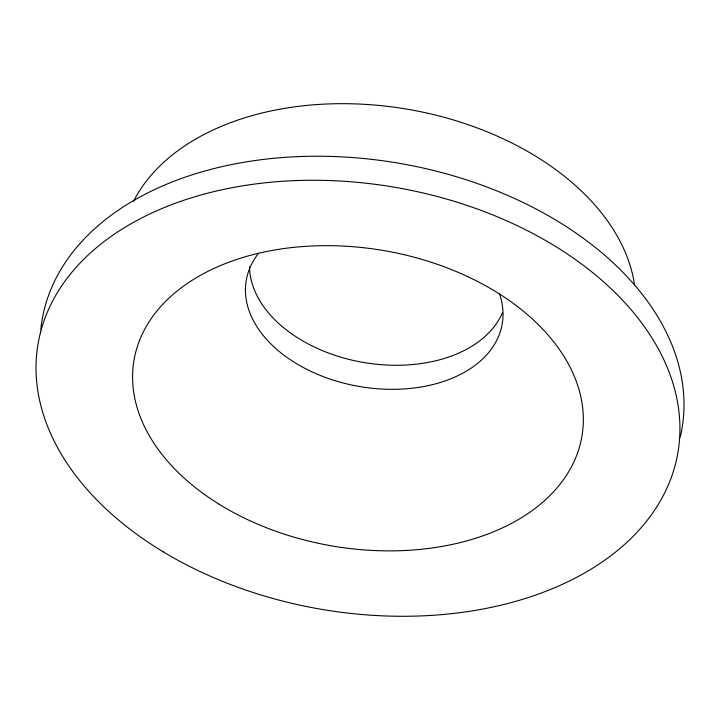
<?xml version="1.0" encoding="UTF-8"?>
<svg xmlns="http://www.w3.org/2000/svg" width="720" height="720" viewBox="0 0 720 720"><rect width="100%" height="100%" fill="white"/><g stroke="black" fill="none" stroke-linecap="round" stroke-linejoin="round"><path stroke-width="1.08" d="M40.824 329.157A324.522 214.191 9.6 0 1 397.521 163.008A324.522 214.191 9.6 0 1 680.274 436.995M40.446 333.369A324.522 214.191 9.6 0 1 40.617 331.308M133.542 201.195A259.623 171.351 9.6 0 1 406.422 109.053A259.623 171.351 9.6 0 1 634.635 285.363M499.446 293.715A129.807 85.671 9.6 0 1 360.162 386.631A129.807 85.671 9.6 0 1 258.543 253.26M502.533 312.534A129.807 85.671 9.6 0 1 361.818 362.169A129.807 85.671 9.6 0 1 249.516 266.796M163.179 551.799A324.522 214.191 9.6 0 0 677.376 455.553A324.522 214.191 9.6 0 0 233.352 187.461A324.522 214.191 9.6 0 0 163.179 551.799M218.997 504.144A227.169 149.931 9.6 0 0 581.112 440.523A227.169 149.931 9.6 0 0 273.789 250.146A227.169 149.931 9.6 0 0 218.997 504.144"/></g></svg>
